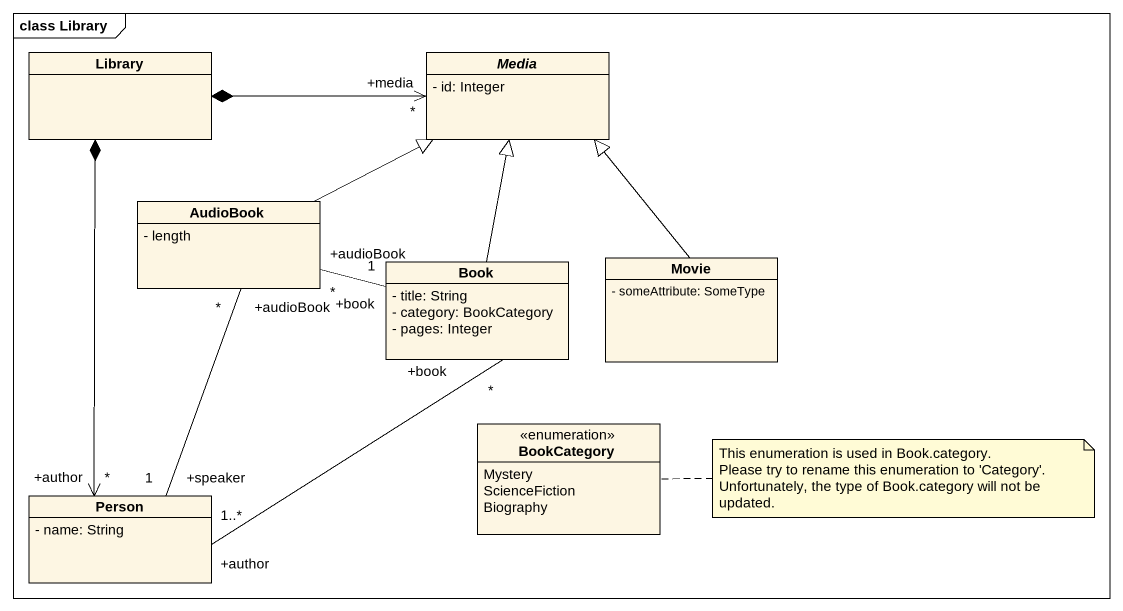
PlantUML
@startuml
mainframe class Library
hide circle
hide empty members
skinparam classAttributeIconSize 0
class Library
abstract class Media {
  - id: Integer
}
class AudioBook {
  - length
}
class Book {
  - title: String
  - category: BookCategory
  - pages: Integer
}
class Movie {
  - someAttribute: SomeType
}
enum BookCategory {
  Mystery
  ScienceFiction
  Biography
}
class "Person" as Person_ {
  - name: String
}
Media "+media\n*" <-left-* Library
AudioBook -right-|> Media
AudioBook "+audioBook\n*" -right- "+book\n1" Book
Book -up-|> Media
Movie -up-|> Media
Person_ "+author\n*" <-up-* Library
Person_ "+speaker\n1" -up- "+audioBook\n*" AudioBook
Person_ "+author\n1..*" -up- "+book\n*" Book
note right of BookCategory
  This enumeration is used in Book.category.
  Please try to rename this enumeration to 'Category'.
  Unfortunately, the type of Book.category will not be updated.
end note
@enduml
